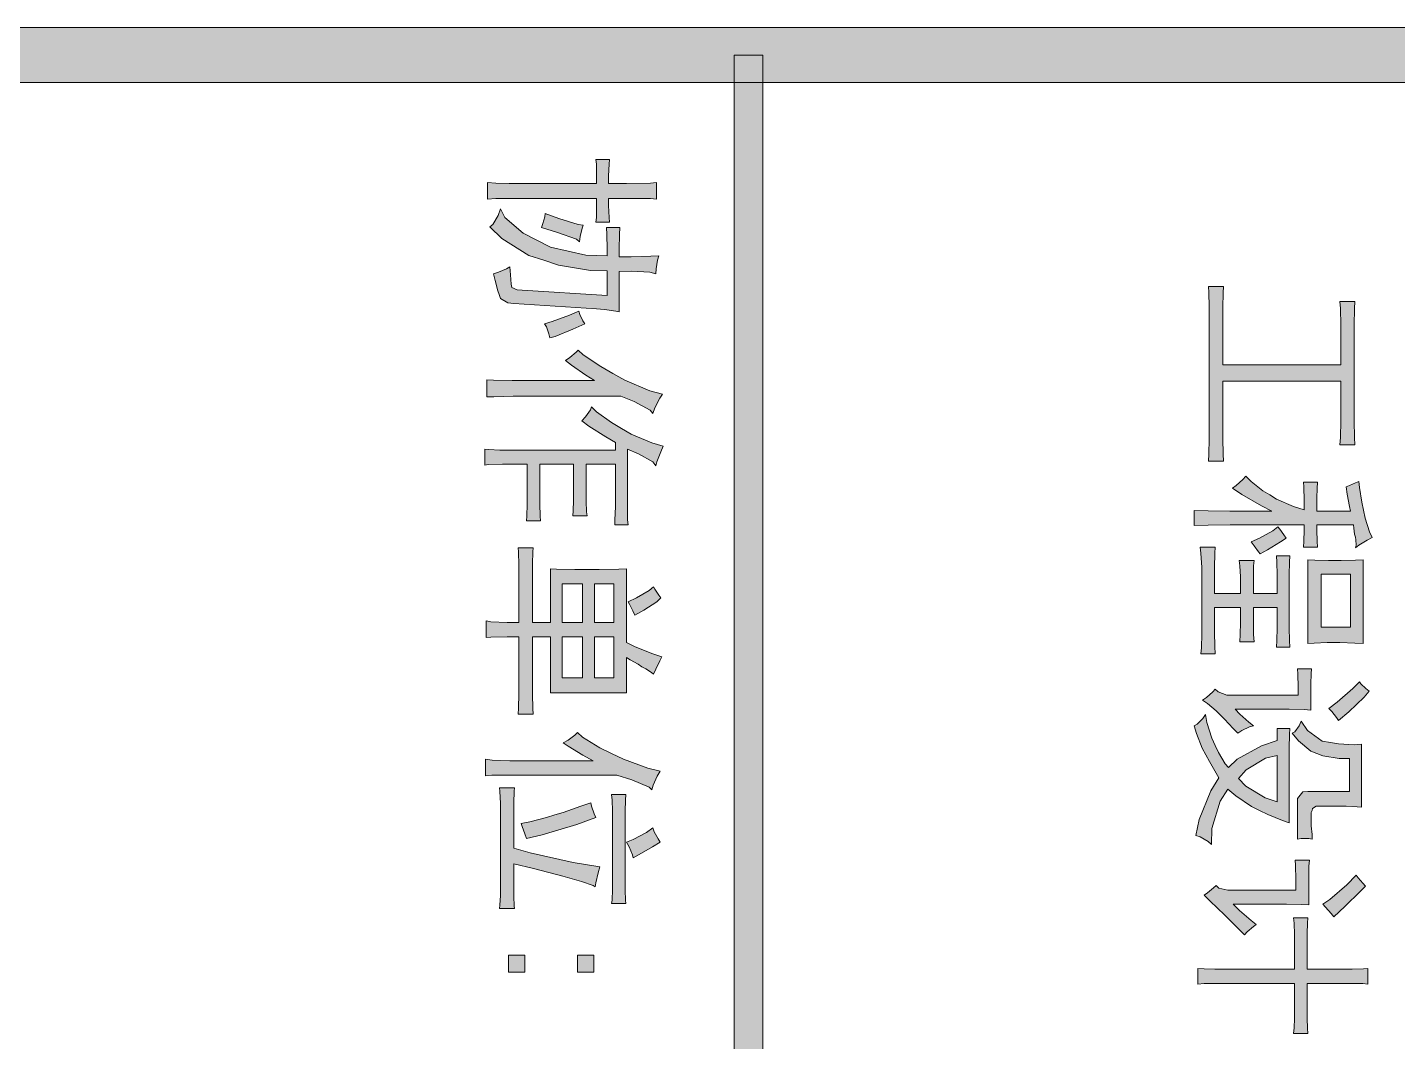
# Model space of a CAD drawing. Header units: millimetres. Extents: x 117 to 78452272, y 10 to 169749766.
# Drawn here: x 78438842 to 78441321, y 169653899 to 169655734 of the extents above; entities that cross this region are included whole.
import ezdxf

# ---------------------------------------------------------------- set-up
doc = ezdxf.new("R2010")
doc.units = ezdxf.units.MM

msp = doc.modelspace()

# ---------------------------------------------------------------- hatches: boundary and pattern name
h = msp.add_hatch(color=0)
h.dxf.hatch_style = 2
h.paths.add_polyline_path([(78382175.603, 169655634.242), (78382175.603, 169655734.215), (78451071.551, 169655734.215), (78451071.551, 169655634.242)])
h = msp.add_hatch(color=0)
h.dxf.hatch_style = 2
h.paths.add_polyline_path([(78440172.786, 169649677.669), (78440121.076, 169649677.669), (78440121.076, 169655684.228), (78440172.786, 169655684.228)])
h = msp.add_hatch(color=0)
h.dxf.hatch_style = 2
h.paths.add_polyline_path([(78439893.552, 169655451.964), (78439926.301, 169655451.964), (78439969.393, 169655452.395), (78439980.166, 169655453.257), (78439980.166, 169655423.523), (78439969.393, 169655424.385), (78439926.301, 169655424.816), (78439893.552, 169655424.816), (78439893.552, 169655411.888), (78439894.414, 169655390.343), (78439895.275, 169655381.724), (78439870.713, 169655381.724), (78439871.575, 169655390.343), (78439872.006, 169655411.888), (78439872.006, 169655424.816), (78439723.339, 169655424.816), (78439713.859, 169655424.816), (78439689.728, 169655424.385), (78439674.646, 169655423.523), (78439674.646, 169655453.257), (78439689.728, 169655452.395), (78439713.859, 169655451.964), (78439723.339, 169655451.964), (78439872.006, 169655451.964), (78439872.006, 169655465.322), (78439871.575, 169655486.868), (78439870.713, 169655495.055), (78439895.275, 169655495.055), (78439894.414, 169655486.868), (78439893.552, 169655465.322)])
h = msp.add_hatch(color=0)
h.dxf.hatch_style = 2
h.paths.add_polyline_path([(78439912.512, 169655319.241), (78439934.489, 169655319.241), (78439970.255, 169655320.103), (78439984.475, 169655320.965), (78439982.321, 169655313.208), (78439979.735, 169655297.264), (78439978.873, 169655288.215), (78439968.101, 169655291.232), (78439934.92, 169655292.955), (78439912.512, 169655292.524), (78439912.512, 169655219.268), (78439906.479, 169655220.561), (78439886.226, 169655223.577), (78439872.006, 169655224.87), (78439722.047, 169655234.35), (78439711.274, 169655235.643), (78439697.915, 169655243.831), (78439695.761, 169655250.725), (78439693.175, 169655257.189), (78439688.435, 169655276.149), (78439685.419, 169655288.215), (78439694.468, 169655291.232), (78439709.119, 169655297.264), (78439715.152, 169655300.712), (78439716.014, 169655286.491), (78439717.307, 169655269.255), (78439718.168, 169655266.238), (78439718.599, 169655263.222), (78439728.079, 169655259.344), (78439737.129, 169655258.482), (78439890.966, 169655249.002), (78439890.966, 169655293.817), (78439860.802, 169655294.248), (78439803.059, 169655303.728), (78439776.342, 169655312.777), (78439749.194, 169655321.396), (78439700.501, 169655351.991), (78439678.955, 169655373.537), (78439684.126, 169655377.415), (78439693.606, 169655393.79), (78439697.915, 169655405.856), (78439705.672, 169655390.343), (78439738.852, 169655361.902), (78439763.846, 169655348.974), (78439788.839, 169655336.478), (78439852.615, 169655322.258), (78439890.966, 169655320.965), (78439890.966, 169655333.461), (78439890.535, 169655359.316), (78439889.673, 169655372.244), (78439914.236, 169655372.244), (78439913.374, 169655359.316), (78439912.512, 169655333.031)])
h = msp.add_hatch(color=0)
h.dxf.hatch_style = 2
h.paths.add_polyline_path([(78439840.98, 169655346.389), (78439835.809, 169655350.698), (78439801.335, 169655363.195), (78439772.033, 169655372.244), (78439774.618, 169655379.139), (78439778.066, 169655391.635), (78439778.928, 169655397.668), (78439803.921, 169655388.188), (78439838.394, 169655377.415), (78439847.875, 169655376.122), (78439845.72, 169655370.951), (78439842.273, 169655355.869)])
h = msp.add_hatch(color=0)
h.dxf.hatch_style = 2
h.paths.add_polyline_path([(78441242.323, 169655038.283), (78441242.323, 169655021.908), (78441243.185, 169654992.175), (78441243.616, 169654978.816), (78441216.468, 169654978.816), (78441217.33, 169654992.175), (78441218.192, 169655021.908), (78441218.192, 169655038.283), (78441218.192, 169655093.871), (78441004.457, 169655093.871), (78441004.457, 169655005.964), (78441004.457, 169654990.451), (78441005.319, 169654962.011), (78441005.75, 169654949.083), (78440978.602, 169654949.083), (78440979.464, 169654962.011), (78440979.895, 169654989.589), (78440979.895, 169655004.671), (78440979.895, 169655214.097), (78440979.895, 169655228.748), (78440979.464, 169655254.604), (78440978.602, 169655265.377), (78441005.75, 169655265.377), (78441005.319, 169655253.742), (78441004.457, 169655227.456), (78441004.457, 169655212.805), (78441004.457, 169655123.605), (78441218.192, 169655123.605), (78441218.192, 169655177.469), (78441218.192, 169655195.137), (78441217.33, 169655225.301), (78441216.468, 169655238.229), (78441243.616, 169655238.229), (78441243.185, 169655225.301), (78441242.323, 169655195.137), (78441242.323, 169655177.469)])
h = msp.add_hatch(color=0)
h.dxf.hatch_style = 2
h.paths.add_polyline_path([(78439850.46, 169655197.722), (78439828.914, 169655187.811), (78439797.026, 169655174.884), (78439787.115, 169655172.298), (78439785.822, 169655179.624), (78439781.082, 169655192.551), (78439777.635, 169655197.722), (78439791.855, 169655202.032), (78439822.881, 169655213.235), (78439839.687, 169655220.561), (78439841.842, 169655214.528), (78439847.013, 169655203.324)])
h = msp.add_hatch(color=0)
h.dxf.hatch_style = 2
h.paths.add_polyline_path([(78439973.702, 169655035.697), (78439968.962, 169655041.73), (78439939.66, 169655057.243), (78439915.529, 169655066.724), (78439742.3, 169655066.724), (78439720.754, 169655066.724), (78439686.28, 169655065.862), (78439673.353, 169655065.431), (78439673.353, 169655096.457), (78439685.419, 169655095.595), (78439719.461, 169655095.164), (78439741.007, 169655095.164), (78439868.128, 169655095.164), (78439852.615, 169655104.644), (78439826.329, 169655122.743), (78439815.556, 169655131.361), (78439823.312, 169655136.963), (78439834.947, 169655146.443), (78439838.394, 169655150.322), (78439847.875, 169655141.703), (78439879.331, 169655120.588), (78439901.308, 169655108.092), (78439923.285, 169655095.595), (78439968.101, 169655076.635), (78439990.939, 169655070.602), (78439986.199, 169655063.276), (78439977.581, 169655045.609)])
h = msp.add_hatch(color=0)
h.dxf.hatch_style = 2
h.paths.add_polyline_path([(78439978.873, 169654940.896), (78439973.702, 169654947.79), (78439947.847, 169654962.442), (78439927.594, 169654970.629), (78439927.594, 169654881.429), (78439927.594, 169654866.778), (78439928.025, 169654843.077), (78439928.887, 169654834.028), (78439904.756, 169654834.028), (78439905.187, 169654843.077), (78439906.048, 169654866.778), (78439906.048, 169654881.429), (78439906.048, 169654943.481), (78439853.046, 169654943.481), (78439853.046, 169654888.324), (78439853.046, 169654876.689), (78439853.907, 169654857.729), (78439854.769, 169654850.403), (78439828.914, 169654850.403), (78439829.345, 169654859.021), (78439830.207, 169654877.982), (78439830.207, 169654888.324), (78439830.207, 169654943.481), (78439769.448, 169654943.481), (78439769.448, 169654885.738), (78439769.448, 169654871.949), (78439769.878, 169654849.541), (78439770.74, 169654840.923), (78439744.885, 169654840.923), (78439745.747, 169654849.541), (78439746.609, 169654871.518), (78439746.609, 169654884.014), (78439746.609, 169654943.481), (78439720.754, 169654943.481), (78439701.793, 169654943.481), (78439675.938, 169654943.05), (78439669.475, 169654942.188), (78439669.475, 169654970.629), (78439676.8, 169654970.198), (78439697.053, 169654969.336), (78439709.981, 169654969.336), (78439906.048, 169654969.336), (78439906.048, 169654982.695), (78439888.381, 169654993.037), (78439857.786, 169655012.428), (78439845.289, 169655021.908), (78439851.753, 169655029.665), (78439860.802, 169655042.161), (78439862.526, 169655047.763), (78439872.006, 169655038.283), (78439899.154, 169655018.892), (78439916.821, 169655008.55), (78439934.489, 169654998.208), (78439971.979, 169654982.264), (78439992.232, 169654976.231), (78439987.923, 169654965.889), (78439981.028, 169654948.221)])
h = msp.add_hatch(color=0)
h.dxf.hatch_style = 2
h.paths.add_polyline_path([(78441250.511, 169654912.455), (78441251.804, 169654901.251), (78441256.113, 169654874.965), (78441259.129, 169654860.314), (78441262.146, 169654846.094), (78441269.902, 169654821.101), (78441274.642, 169654811.189), (78441266.024, 169654806.449), (78441250.942, 169654796.969), (78441244.909, 169654792.229), (78441245.771, 169654796.969), (78441245.34, 169654806.88), (78441244.478, 169654811.62), (78441243.185, 169654816.791), (78441241.462, 169654827.995), (78441241.031, 169654834.028), (78441174.669, 169654834.028), (78441174.669, 169654824.548), (78441175.531, 169654804.295), (78441175.962, 169654793.522), (78441150.538, 169654793.522), (78441150.969, 169654804.295), (78441151.831, 169654824.548), (78441151.831, 169654834.028), (78441032.898, 169654834.028), (78441017.815, 169654834.028), (78440978.171, 169654833.597), (78440953.178, 169654832.735), (78440953.178, 169654859.883), (78440978.171, 169654859.021), (78441017.384, 169654858.59), (78441031.605, 169654858.59), (78441093.657, 169654858.59), (78441074.697, 169654868.071), (78441038.93, 169654888.755), (78441022.125, 169654900.389), (78441028.588, 169654905.129), (78441041.085, 169654915.902), (78441046.256, 169654921.935), (78441055.736, 169654912.455), (78441077.282, 169654895.649), (78441089.779, 169654888.324), (78441101.844, 169654880.567), (78441132.87, 169654867.209), (78441151.831, 169654861.176), (78441151.831, 169654877.982), (78441150.969, 169654902.975), (78441150.538, 169654911.162), (78441175.962, 169654911.162), (78441175.531, 169654899.528), (78441174.669, 169654882.722), (78441174.669, 169654877.551), (78441174.669, 169654858.59), (78441235.429, 169654858.59), (78441233.705, 169654867.209), (78441229.396, 169654889.616), (78441227.672, 169654902.975), (78441233.705, 169654905.129), (78441244.909, 169654909.87)])
h = msp.add_hatch(color=0)
h.dxf.hatch_style = 2
h.paths.add_polyline_path([(78441119.512, 169654809.897), (78441109.17, 169654803.002), (78441085.469, 169654788.782), (78441072.111, 169654781.456), (78441069.526, 169654785.334), (78441061.338, 169654796.107), (78441055.736, 169654803.002), (78441070.818, 169654809.897), (78441094.95, 169654823.255), (78441104.43, 169654830.15), (78441107.877, 169654825.841), (78441115.203, 169654815.93)])
h = msp.add_hatch(color=0)
h.paths.add_polyline_path([(78439926.301, 169654529.8), (78439788.408, 169654529.8), (78439788.408, 169654631.497), (78439756.089, 169654631.497), (78439756.089, 169654542.297), (78439756.089, 169654527.215), (78439756.52, 169654501.791), (78439757.382, 169654491.018), (78439730.234, 169654491.018), (78439730.665, 169654502.222), (78439731.527, 169654528.077), (78439731.527, 169654542.297), (78439731.527, 169654631.497), (78439710.412, 169654631.497), (78439680.679, 169654630.635), (78439672.06, 169654630.204), (78439672.06, 169654659.937), (78439680.679, 169654658.645), (78439710.412, 169654656.921), (78439731.527, 169654656.921), (78439731.527, 169654744.828), (78439731.527, 169654761.203), (78439730.665, 169654784.903), (78439730.234, 169654792.229), (78439757.382, 169654792.229), (78439756.52, 169654785.334), (78439756.089, 169654763.358), (78439756.089, 169654747.845), (78439756.089, 169654656.921), (78439788.408, 169654656.921), (78439788.408, 169654754.308), (78439799.612, 169654753.877), (78439832.792, 169654753.016), (78439854.769, 169654753.016), (78439876.315, 169654753.016), (78439912.081, 169654753.877), (78439926.301, 169654754.308), (78439926.301, 169654620.724), (78439941.814, 169654612.967), (78439973.702, 169654600.471), (78439989.646, 169654594.869), (78439986.199, 169654587.974), (78439978.873, 169654572.461), (78439974.995, 169654563.843), (78439971.548, 169654566.428), (78439961.206, 169654573.323), (78439953.88, 169654577.201), (78439946.985, 169654581.51), (78439932.765, 169654589.698), (78439926.301, 169654593.576)])
h.paths.add_polyline_path([(78439809.954, 169654556.948), (78439846.582, 169654556.948), (78439846.582, 169654631.497), (78439809.954, 169654631.497)])
h.paths.add_polyline_path([(78439868.128, 169654556.948), (78439903.032, 169654556.948), (78439903.032, 169654631.497), (78439868.128, 169654631.497)])
h.paths.add_polyline_path([(78439809.954, 169654656.921), (78439846.582, 169654656.921), (78439846.582, 169654727.161), (78439809.954, 169654727.161)])
h.paths.add_polyline_path([(78439868.128, 169654656.921), (78439903.032, 169654656.921), (78439903.032, 169654727.161), (78439868.128, 169654727.161)])
h = msp.add_hatch(color=0)
h.dxf.hatch_style = 2
h.paths.add_polyline_path([(78441124.683, 169654658.214), (78441124.683, 169654647.441), (78441125.545, 169654624.602), (78441125.976, 169654612.536), (78441101.844, 169654612.536), (78441102.275, 169654624.602), (78441103.137, 169654647.441), (78441103.137, 169654658.214), (78441103.137, 169654684.069), (78441060.045, 169654684.069), (78441060.045, 169654669.418), (78441060.045, 169654659.076), (78441060.476, 169654635.375), (78441061.338, 169654622.017), (78441035.483, 169654622.017), (78441036.345, 169654635.375), (78441036.776, 169654656.921), (78441036.776, 169654665.108), (78441036.776, 169654684.069), (78440989.375, 169654684.069), (78440989.375, 169654651.75), (78440989.375, 169654639.684), (78440990.237, 169654613.829), (78440991.099, 169654600.471), (78440965.243, 169654600.471), (78440966.105, 169654611.244), (78440966.536, 169654636.668), (78440966.536, 169654651.75), (78440966.536, 169654742.243), (78440966.536, 169654756.894), (78440965.243, 169654782.749), (78440963.951, 169654793.522), (78440991.099, 169654793.522), (78440990.237, 169654782.749), (78440989.375, 169654756.894), (78440989.375, 169654742.243), (78440989.375, 169654709.924), (78441036.776, 169654709.924), (78441036.776, 169654728.884), (78441036.776, 169654739.657), (78441035.483, 169654759.91), (78441034.19, 169654769.39), (78441061.338, 169654769.39), (78441060.476, 169654759.91), (78441060.045, 169654739.657), (78441060.045, 169654728.884), (78441060.045, 169654709.924), (78441103.137, 169654709.924), (78441103.137, 169654731.47), (78441103.137, 169654743.535), (78441102.275, 169654766.374), (78441101.844, 169654777.578), (78441125.976, 169654777.578), (78441125.545, 169654766.374), (78441124.683, 169654743.535), (78441124.683, 169654731.47)])
h = msp.add_hatch(color=0)
h.paths.add_polyline_path([(78441258.698, 169654619), (78441243.616, 169654619.862), (78441216.468, 169654620.724), (78441204.403, 169654620.724), (78441193.199, 169654620.724), (78441169.929, 169654619.862), (78441158.726, 169654619), (78441158.726, 169654770.683), (78441171.222, 169654769.821), (78441195.784, 169654769.39), (78441206.988, 169654769.39), (78441218.623, 169654769.39), (78441244.478, 169654769.821), (78441258.698, 169654770.683)])
h.paths.add_polyline_path([(78441182.857, 169654648.734), (78441235.429, 169654648.734), (78441235.429, 169654744.828), (78441182.857, 169654744.828)])
h = msp.add_hatch(color=0)
h.dxf.hatch_style = 2
h.paths.add_polyline_path([(78439988.354, 169654701.736), (78439981.028, 169654694.842), (78439957.328, 169654679.329), (78439940.953, 169654670.71), (78439937.505, 169654678.036), (78439931.472, 169654690.102), (78439928.887, 169654694.842), (78439943.969, 169654701.736), (78439966.808, 169654715.095), (78439974.995, 169654721.99), (78439977.581, 169654717.249), (78439984.475, 169654706.907)])
h = msp.add_hatch(color=0)
h.dxf.hatch_style = 2
h.paths.add_polyline_path([(78441163.896, 169654498.774), (78441151.831, 169654499.636), (78441124.683, 169654500.067), (78441110.032, 169654500.067), (78441027.296, 169654500.067), (78441035.483, 169654491.449), (78441051.858, 169654476.797), (78441060.045, 169654470.334), (78441053.151, 169654468.61), (78441038.93, 169654461.715), (78441031.605, 169654456.975), (78441023.417, 169654465.594), (78441007.904, 169654481.969), (78441000.579, 169654489.294), (78440992.822, 169654497.051), (78440976.878, 169654510.409), (78440967.829, 169654516.442), (78440975.155, 169654521.182), (78440986.789, 169654531.524), (78440991.099, 169654536.695), (78440996.27, 169654531.524), (78441011.783, 169654525.922), (78441022.125, 169654525.922), (78441141.058, 169654525.922), (78441141.058, 169654540.142), (78441140.196, 169654563.843), (78441139.765, 169654573.323), (78441165.189, 169654573.323), (78441164.758, 169654564.274), (78441163.896, 169654546.175), (78441163.896, 169654536.695)])
h = msp.add_hatch(color=0)
h.dxf.hatch_style = 2
h.paths.add_polyline_path([(78441269.471, 169654532.817), (78441260.422, 169654522.044), (78441232.843, 169654495.327), (78441213.883, 169654479.814), (78441210.436, 169654485.416), (78441201.817, 169654496.189), (78441196.215, 169654501.791), (78441211.728, 169654512.995), (78441239.738, 169654537.557), (78441251.804, 169654550.053), (78441254.389, 169654546.175), (78441263.438, 169654537.557)])
h = msp.add_hatch(color=0)
h.paths.add_polyline_path([(78441125.976, 169654465.163), (78441125.545, 169654454.39), (78441124.683, 169654429.827), (78441124.683, 169654416.469), (78441124.683, 169654294.95), (78441112.617, 169654298.829), (78441085.9, 169654310.032), (78441071.249, 169654316.927), (78441056.598, 169654324.253), (78441028.157, 169654343.644), (78441013.937, 169654355.71), (78440999.717, 169654334.164), (78440984.635, 169654284.177), (78440984.204, 169654255.737), (78440978.171, 169654260.908), (78440963.951, 169654269.095), (78440955.763, 169654271.681), (78440961.796, 169654300.983), (78440982.911, 169654352.693), (78440997.562, 169654375.963), (78440992.391, 169654384.581), (78440980.326, 169654405.696), (78440973.862, 169654417.762), (78440967.398, 169654429.827), (78440957.056, 169654456.113), (78440953.178, 169654470.334), (78440958.349, 169654473.35), (78440968.691, 169654483.261), (78440973.431, 169654490.587), (78440976.016, 169654475.936), (78440984.635, 169654447.926), (78440991.099, 169654434.568), (78440997.131, 169654421.64), (78441009.197, 169654401.387), (78441015.23, 169654394.923), (78441030.743, 169654409.574), (78441074.697, 169654434.137), (78441103.137, 169654443.617), (78441103.137, 169654465.163)])
h.paths.add_polyline_path([(78441032.898, 169654374.67), (78441046.256, 169654360.881), (78441081.591, 169654340.197), (78441103.137, 169654332.44), (78441103.137, 169654416.469), (78441082.022, 169654411.729), (78441047.118, 169654390.614)])
h = msp.add_hatch(color=0)
h.dxf.hatch_style = 2
h.paths.add_polyline_path([(78441139.765, 169654327.269), (78441139.765, 169654338.904), (78441149.245, 169654350.97), (78441158.726, 169654351.401), (78441234.136, 169654351.401), (78441234.136, 169654410.867), (78441215.176, 169654410.867), (78441185.442, 169654415.607), (78441174.669, 169654419.916), (78441163.896, 169654424.226), (78441141.489, 169654442.755), (78441130.285, 169654456.975), (78441135.025, 169654459.561), (78441142.782, 169654470.334), (78441146.229, 169654478.521), (78441157.864, 169654461.715), (78441184.15, 169654442.324), (78441199.232, 169654440.169), (78441213.883, 169654437.584), (78441242.323, 169654435.86), (78441255.682, 169654436.722), (78441255.682, 169654322.96), (78441247.925, 169654323.822), (78441227.672, 169654324.684), (78441215.176, 169654324.684), (78441178.979, 169654324.684), (78441173.377, 169654324.684), (78441166.913, 169654320.805), (78441166.051, 169654316.927), (78441164.758, 169654313.48), (78441164.327, 169654302.707), (78441164.758, 169654296.243), (78441164.758, 169654289.348), (78441166.051, 169654273.835), (78441166.482, 169654265.217), (78441160.018, 169654266.51), (78441146.229, 169654266.51), (78441139.765, 169654265.217)])
h = msp.add_hatch(color=0)
h.dxf.hatch_style = 2
h.paths.add_polyline_path([(78439971.979, 169654354.417), (78439967.239, 169654359.157), (78439935.782, 169654372.515), (78439908.634, 169654381.134), (78439737.129, 169654381.134), (78439715.152, 169654381.134), (78439682.402, 169654380.703), (78439670.767, 169654379.841), (78439670.767, 169654409.574), (78439682.833, 169654408.282), (78439715.152, 169654406.989), (78439735.405, 169654406.989), (78439865.542, 169654406.989), (78439847.013, 169654417.331), (78439820.296, 169654433.275), (78439811.246, 169654439.308), (78439820.296, 169654444.048), (78439832.792, 169654453.528), (78439837.102, 169654458.268), (78439846.582, 169654449.65), (78439877.608, 169654430.258), (78439899.154, 169654419.916), (78439920.7, 169654409.574), (78439964.653, 169654393.63), (78439987.061, 169654388.028), (78439981.459, 169654379.41), (78439974.133, 169654362.604)])
h = msp.add_hatch(color=0)
h.dxf.hatch_style = 2
h.paths.add_polyline_path([(78439869.42, 169654178.603), (78439865.542, 169654181.188), (78439844.427, 169654188.514), (78439827.621, 169654193.254), (78439810.816, 169654197.994), (78439757.813, 169654211.783), (78439722.047, 169654220.402), (78439722.047, 169654174.293), (78439722.047, 169654161.797), (78439722.908, 169654144.129), (78439723.339, 169654139.389), (78439696.192, 169654139.389), (78439697.053, 169654145.422), (78439697.915, 169654163.09), (78439697.915, 169654174.293), (78439697.915, 169654312.187), (78439697.915, 169654329.424), (78439697.053, 169654352.262), (78439696.192, 169654358.295), (78439723.339, 169654358.295), (78439722.908, 169654352.262), (78439722.047, 169654330.717), (78439722.047, 169654315.203), (78439722.047, 169654248.842), (78439751.78, 169654240.224), (78439829.345, 169654222.987), (78439877.608, 169654215.231), (78439875.022, 169654204.027), (78439870.713, 169654185.928)])
h = msp.add_hatch(color=0)
h.dxf.hatch_style = 2
h.paths.add_polyline_path([(78439923.716, 169654185.497), (78439923.716, 169654173.001), (78439924.147, 169654154.902), (78439925.009, 169654148.869), (78439899.154, 169654148.869), (78439900.016, 169654154.902), (78439900.446, 169654173.862), (78439900.446, 169654186.79), (78439900.446, 169654307.016), (78439900.446, 169654316.496), (78439900.016, 169654335.887), (78439899.154, 169654346.23), (78439925.009, 169654346.23), (78439924.147, 169654335.457), (78439923.716, 169654315.634), (78439923.716, 169654307.016)])
h = msp.add_hatch(color=0)
h.dxf.hatch_style = 2
h.paths.add_polyline_path([(78439870.713, 169654304.43), (78439836.24, 169654291.934), (78439773.326, 169654272.973), (78439744.885, 169654266.51), (78439742.3, 169654274.697), (78439737.56, 169654288.056), (78439735.405, 169654293.658), (78439751.349, 169654296.674), (78439781.513, 169654304.43), (78439796.595, 169654309.171), (78439811.246, 169654313.48), (78439843.565, 169654324.684), (78439861.233, 169654331.147), (78439862.526, 169654324.684), (78439867.266, 169654310.894)])
h = msp.add_hatch(color=0)
h.dxf.hatch_style = 2
h.paths.add_polyline_path([(78439987.061, 169654259.615), (78439972.841, 169654251.428), (78439948.709, 169654237.207), (78439938.367, 169654231.175), (78439937.074, 169654236.776), (78439931.042, 169654250.997), (78439926.301, 169654259.615), (78439938.367, 169654264.355), (78439962.068, 169654277.283), (78439973.702, 169654285.47), (78439976.288, 169654278.575), (78439983.183, 169654265.648)])
h = msp.add_hatch(color=0)
h.dxf.hatch_style = 2
h.paths.add_polyline_path([(78441160.018, 169654146.284), (78441147.091, 169654146.715), (78441119.943, 169654147.577), (78441105.723, 169654147.577), (78441023.417, 169654147.577), (78441035.052, 169654135.942), (78441055.736, 169654117.843), (78441065.216, 169654110.949), (78441060.045, 169654107.07), (78441048.841, 169654097.59), (78441043.671, 169654091.988), (78441005.75, 169654129.909), (78440997.131, 169654138.527), (78440979.464, 169654155.333), (78440970.845, 169654163.521), (78440976.878, 169654168.261), (78440987.651, 169654177.31), (78440992.391, 169654181.188), (78440997.562, 169654176.448), (78441013.937, 169654172.57), (78441024.71, 169654173.001), (78441136.749, 169654173.001), (78441136.749, 169654191.53), (78441136.318, 169654218.247), (78441135.456, 169654227.296), (78441161.311, 169654227.296), (78441160.449, 169654216.523), (78441160.018, 169654201.441), (78441160.018, 169654197.563)])
h = msp.add_hatch(color=0)
h.dxf.hatch_style = 2
h.paths.add_polyline_path([(78441262.577, 169654179.895), (78441253.958, 169654171.277), (78441225.518, 169654143.267), (78441205.695, 169654124.307), (78441200.524, 169654130.34), (78441190.182, 169654141.975), (78441185.442, 169654147.577), (78441198.37, 169654156.195), (78441228.965, 169654182.481), (78441246.202, 169654200.148), (78441249.649, 169654195.408), (78441257.836, 169654185.497)])
h = msp.add_hatch(color=0)
h.dxf.hatch_style = 2
h.paths.add_polyline_path([(78441157.002, 169654029.936), (78441224.656, 169654029.936), (78441238.445, 169654029.936), (78441259.129, 169654030.367), (78441266.886, 169654031.229), (78441266.886, 169654002.788), (78441257.836, 169654003.65), (78441242.323, 169654004.081), (78441235.429, 169654004.081), (78441157.002, 169654004.081), (78441157.002, 169653948.924), (78441157.002, 169653940.736), (78441157.864, 169653923.069), (78441158.726, 169653913.588), (78441132.87, 169653913.588), (78441133.732, 169653923.93), (78441134.163, 169653940.736), (78441134.163, 169653947.2), (78441134.163, 169654004.081), (78440998.855, 169654004.081), (78440991.099, 169654004.081), (78440971.276, 169654003.65), (78440959.642, 169654002.788), (78440959.642, 169654031.229), (78440971.276, 169654030.367), (78440990.237, 169654029.936), (78440997.562, 169654029.936), (78441134.163, 169654029.936), (78441134.163, 169654082.508), (78441134.163, 169654092.85), (78441133.732, 169654113.103), (78441132.87, 169654123.014), (78441158.726, 169654123.014), (78441157.864, 169654113.103), (78441157.002, 169654094.143), (78441157.002, 169654085.093)])
h = msp.add_hatch(color=0)
h.dxf.hatch_style = 2
h.paths.add_polyline_path([(78439712.566, 169654024.334), (78439712.566, 169654055.36), (78439742.3, 169654055.36), (78439742.3, 169654024.334)])
h = msp.add_hatch(color=0)
h.dxf.hatch_style = 2
h.paths.add_polyline_path([(78439837.102, 169654024.334), (78439837.102, 169654055.36), (78439866.835, 169654055.36), (78439866.835, 169654024.334)])

# ---------------------------------------------------------------- linework, layer by layer
at = {"color": 0, "lineweight": 0}
for points in [[(78382175.603, 169655634.242), (78382175.603, 169655734.215), (78451071.551, 169655734.215), (78451071.551, 169655634.242)], [(78440172.786, 169649677.669), (78440121.076, 169649677.669), (78440121.076, 169655684.228), (78440172.786, 169655684.228)], [(78439893.552, 169655451.964), (78439926.301, 169655451.964), (78439969.393, 169655452.395), (78439980.166, 169655453.257), (78439980.166, 169655423.523), (78439969.393, 169655424.385), (78439926.301, 169655424.816), (78439893.552, 169655424.816), (78439893.552, 169655411.888), (78439894.414, 169655390.343), (78439895.275, 169655381.724), (78439870.713, 169655381.724), (78439871.575, 169655390.343), (78439872.006, 169655411.888), (78439872.006, 169655424.816), (78439723.339, 169655424.816), (78439713.859, 169655424.816), (78439689.728, 169655424.385), (78439674.646, 169655423.523), (78439674.646, 169655453.257), (78439689.728, 169655452.395), (78439713.859, 169655451.964), (78439723.339, 169655451.964), (78439872.006, 169655451.964), (78439872.006, 169655465.322), (78439871.575, 169655486.868), (78439870.713, 169655495.055), (78439895.275, 169655495.055), (78439894.414, 169655486.868), (78439893.552, 169655465.322)], [(78439912.512, 169655319.241), (78439934.489, 169655319.241), (78439970.255, 169655320.103), (78439984.475, 169655320.965), (78439982.321, 169655313.208), (78439979.735, 169655297.264), (78439978.873, 169655288.215), (78439968.101, 169655291.232), (78439934.92, 169655292.955), (78439912.512, 169655292.524), (78439912.512, 169655219.268), (78439906.479, 169655220.561), (78439886.226, 169655223.577), (78439872.006, 169655224.87), (78439722.047, 169655234.35), (78439711.274, 169655235.643), (78439697.915, 169655243.831), (78439695.761, 169655250.725), (78439693.175, 169655257.189), (78439688.435, 169655276.149), (78439685.419, 169655288.215), (78439694.468, 169655291.232), (78439709.119, 169655297.264), (78439715.152, 169655300.712), (78439716.014, 169655286.491), (78439717.307, 169655269.255), (78439718.168, 169655266.238), (78439718.599, 169655263.222), (78439728.079, 169655259.344), (78439737.129, 169655258.482), (78439890.966, 169655249.002), (78439890.966, 169655293.817), (78439860.802, 169655294.248), (78439803.059, 169655303.728), (78439776.342, 169655312.777), (78439749.194, 169655321.396), (78439700.501, 169655351.991), (78439678.955, 169655373.537), (78439684.126, 169655377.415), (78439693.606, 169655393.79), (78439697.915, 169655405.856), (78439705.672, 169655390.343), (78439738.852, 169655361.902), (78439763.846, 169655348.974), (78439788.839, 169655336.478), (78439852.615, 169655322.258), (78439890.966, 169655320.965), (78439890.966, 169655333.461), (78439890.535, 169655359.316), (78439889.673, 169655372.244), (78439914.236, 169655372.244), (78439913.374, 169655359.316), (78439912.512, 169655333.031)], [(78439840.98, 169655346.389), (78439835.809, 169655350.698), (78439801.335, 169655363.195), (78439772.033, 169655372.244), (78439774.618, 169655379.139), (78439778.066, 169655391.635), (78439778.928, 169655397.668), (78439803.921, 169655388.188), (78439838.394, 169655377.415), (78439847.875, 169655376.122), (78439845.72, 169655370.951), (78439842.273, 169655355.869)], [(78441242.323, 169655038.283), (78441242.323, 169655021.908), (78441243.185, 169654992.175), (78441243.616, 169654978.816), (78441216.468, 169654978.816), (78441217.33, 169654992.175), (78441218.192, 169655021.908), (78441218.192, 169655038.283), (78441218.192, 169655093.871), (78441004.457, 169655093.871), (78441004.457, 169655005.964), (78441004.457, 169654990.451), (78441005.319, 169654962.011), (78441005.75, 169654949.083), (78440978.602, 169654949.083), (78440979.464, 169654962.011), (78440979.895, 169654989.589), (78440979.895, 169655004.671), (78440979.895, 169655214.097), (78440979.895, 169655228.748), (78440979.464, 169655254.604), (78440978.602, 169655265.377), (78441005.75, 169655265.377), (78441005.319, 169655253.742), (78441004.457, 169655227.456), (78441004.457, 169655212.805), (78441004.457, 169655123.605), (78441218.192, 169655123.605), (78441218.192, 169655177.469), (78441218.192, 169655195.137), (78441217.33, 169655225.301), (78441216.468, 169655238.229), (78441243.616, 169655238.229), (78441243.185, 169655225.301), (78441242.323, 169655195.137), (78441242.323, 169655177.469)], [(78439850.46, 169655197.722), (78439828.914, 169655187.811), (78439797.026, 169655174.884), (78439787.115, 169655172.298), (78439785.822, 169655179.624), (78439781.082, 169655192.551), (78439777.635, 169655197.722), (78439791.855, 169655202.032), (78439822.881, 169655213.235), (78439839.687, 169655220.561), (78439841.842, 169655214.528), (78439847.013, 169655203.324)], [(78439973.702, 169655035.697), (78439968.962, 169655041.73), (78439939.66, 169655057.243), (78439915.529, 169655066.724), (78439742.3, 169655066.724), (78439720.754, 169655066.724), (78439686.28, 169655065.862), (78439673.353, 169655065.431), (78439673.353, 169655096.457), (78439685.419, 169655095.595), (78439719.461, 169655095.164), (78439741.007, 169655095.164), (78439868.128, 169655095.164), (78439852.615, 169655104.644), (78439826.329, 169655122.743), (78439815.556, 169655131.361), (78439823.312, 169655136.963), (78439834.947, 169655146.443), (78439838.394, 169655150.322), (78439847.875, 169655141.703), (78439879.331, 169655120.588), (78439901.308, 169655108.092), (78439923.285, 169655095.595), (78439968.101, 169655076.635), (78439990.939, 169655070.602), (78439986.199, 169655063.276), (78439977.581, 169655045.609)], [(78439978.873, 169654940.896), (78439973.702, 169654947.79), (78439947.847, 169654962.442), (78439927.594, 169654970.629), (78439927.594, 169654881.429), (78439927.594, 169654866.778), (78439928.025, 169654843.077), (78439928.887, 169654834.028), (78439904.756, 169654834.028), (78439905.187, 169654843.077), (78439906.048, 169654866.778), (78439906.048, 169654881.429), (78439906.048, 169654943.481), (78439853.046, 169654943.481), (78439853.046, 169654888.324), (78439853.046, 169654876.689), (78439853.907, 169654857.729), (78439854.769, 169654850.403), (78439828.914, 169654850.403), (78439829.345, 169654859.021), (78439830.207, 169654877.982), (78439830.207, 169654888.324), (78439830.207, 169654943.481), (78439769.448, 169654943.481), (78439769.448, 169654885.738), (78439769.448, 169654871.949), (78439769.878, 169654849.541), (78439770.74, 169654840.923), (78439744.885, 169654840.923), (78439745.747, 169654849.541), (78439746.609, 169654871.518), (78439746.609, 169654884.014), (78439746.609, 169654943.481), (78439720.754, 169654943.481), (78439701.793, 169654943.481), (78439675.938, 169654943.05), (78439669.475, 169654942.188), (78439669.475, 169654970.629), (78439676.8, 169654970.198), (78439697.053, 169654969.336), (78439709.981, 169654969.336), (78439906.048, 169654969.336), (78439906.048, 169654982.695), (78439888.381, 169654993.037), (78439857.786, 169655012.428), (78439845.289, 169655021.908), (78439851.753, 169655029.665), (78439860.802, 169655042.161), (78439862.526, 169655047.763), (78439872.006, 169655038.283), (78439899.154, 169655018.892), (78439916.821, 169655008.55), (78439934.489, 169654998.208), (78439971.979, 169654982.264), (78439992.232, 169654976.231), (78439987.923, 169654965.889), (78439981.028, 169654948.221)], [(78441250.511, 169654912.455), (78441251.804, 169654901.251), (78441256.113, 169654874.965), (78441259.129, 169654860.314), (78441262.146, 169654846.094), (78441269.902, 169654821.101), (78441274.642, 169654811.189), (78441266.024, 169654806.449), (78441250.942, 169654796.969), (78441244.909, 169654792.229), (78441245.771, 169654796.969), (78441245.34, 169654806.88), (78441244.478, 169654811.62), (78441243.185, 169654816.791), (78441241.462, 169654827.995), (78441241.031, 169654834.028), (78441174.669, 169654834.028), (78441174.669, 169654824.548), (78441175.531, 169654804.295), (78441175.962, 169654793.522), (78441150.538, 169654793.522), (78441150.969, 169654804.295), (78441151.831, 169654824.548), (78441151.831, 169654834.028), (78441032.898, 169654834.028), (78441017.815, 169654834.028), (78440978.171, 169654833.597), (78440953.178, 169654832.735), (78440953.178, 169654859.883), (78440978.171, 169654859.021), (78441017.384, 169654858.59), (78441031.605, 169654858.59), (78441093.657, 169654858.59), (78441074.697, 169654868.071), (78441038.93, 169654888.755), (78441022.125, 169654900.389), (78441028.588, 169654905.129), (78441041.085, 169654915.902), (78441046.256, 169654921.935), (78441055.736, 169654912.455), (78441077.282, 169654895.649), (78441089.779, 169654888.324), (78441101.844, 169654880.567), (78441132.87, 169654867.209), (78441151.831, 169654861.176), (78441151.831, 169654877.982), (78441150.969, 169654902.975), (78441150.538, 169654911.162), (78441175.962, 169654911.162), (78441175.531, 169654899.528), (78441174.669, 169654882.722), (78441174.669, 169654877.551), (78441174.669, 169654858.59), (78441235.429, 169654858.59), (78441233.705, 169654867.209), (78441229.396, 169654889.616), (78441227.672, 169654902.975), (78441233.705, 169654905.129), (78441244.909, 169654909.87)], [(78441119.512, 169654809.897), (78441109.17, 169654803.002), (78441085.469, 169654788.782), (78441072.111, 169654781.456), (78441069.526, 169654785.334), (78441061.338, 169654796.107), (78441055.736, 169654803.002), (78441070.818, 169654809.897), (78441094.95, 169654823.255), (78441104.43, 169654830.15), (78441107.877, 169654825.841), (78441115.203, 169654815.93)], [(78439926.301, 169654529.8), (78439788.408, 169654529.8), (78439788.408, 169654631.497), (78439756.089, 169654631.497), (78439756.089, 169654542.297), (78439756.089, 169654527.215), (78439756.52, 169654501.791), (78439757.382, 169654491.018), (78439730.234, 169654491.018), (78439730.665, 169654502.222), (78439731.527, 169654528.077), (78439731.527, 169654542.297), (78439731.527, 169654631.497), (78439710.412, 169654631.497), (78439680.679, 169654630.635), (78439672.06, 169654630.204), (78439672.06, 169654659.937), (78439680.679, 169654658.645), (78439710.412, 169654656.921), (78439731.527, 169654656.921), (78439731.527, 169654744.828), (78439731.527, 169654761.203), (78439730.665, 169654784.903), (78439730.234, 169654792.229), (78439757.382, 169654792.229), (78439756.52, 169654785.334), (78439756.089, 169654763.358), (78439756.089, 169654747.845), (78439756.089, 169654656.921), (78439788.408, 169654656.921), (78439788.408, 169654754.308), (78439799.612, 169654753.877), (78439832.792, 169654753.016), (78439854.769, 169654753.016), (78439876.315, 169654753.016), (78439912.081, 169654753.877), (78439926.301, 169654754.308), (78439926.301, 169654620.724), (78439941.814, 169654612.967), (78439973.702, 169654600.471), (78439989.646, 169654594.869), (78439986.199, 169654587.974), (78439978.873, 169654572.461), (78439974.995, 169654563.843), (78439971.548, 169654566.428), (78439961.206, 169654573.323), (78439953.88, 169654577.201), (78439946.985, 169654581.51), (78439932.765, 169654589.698), (78439926.301, 169654593.576)], [(78441124.683, 169654658.214), (78441124.683, 169654647.441), (78441125.545, 169654624.602), (78441125.976, 169654612.536), (78441101.844, 169654612.536), (78441102.275, 169654624.602), (78441103.137, 169654647.441), (78441103.137, 169654658.214), (78441103.137, 169654684.069), (78441060.045, 169654684.069), (78441060.045, 169654669.418), (78441060.045, 169654659.076), (78441060.476, 169654635.375), (78441061.338, 169654622.017), (78441035.483, 169654622.017), (78441036.345, 169654635.375), (78441036.776, 169654656.921), (78441036.776, 169654665.108), (78441036.776, 169654684.069), (78440989.375, 169654684.069), (78440989.375, 169654651.75), (78440989.375, 169654639.684), (78440990.237, 169654613.829), (78440991.099, 169654600.471), (78440965.243, 169654600.471), (78440966.105, 169654611.244), (78440966.536, 169654636.668), (78440966.536, 169654651.75), (78440966.536, 169654742.243), (78440966.536, 169654756.894), (78440965.243, 169654782.749), (78440963.951, 169654793.522), (78440991.099, 169654793.522), (78440990.237, 169654782.749), (78440989.375, 169654756.894), (78440989.375, 169654742.243), (78440989.375, 169654709.924), (78441036.776, 169654709.924), (78441036.776, 169654728.884), (78441036.776, 169654739.657), (78441035.483, 169654759.91), (78441034.19, 169654769.39), (78441061.338, 169654769.39), (78441060.476, 169654759.91), (78441060.045, 169654739.657), (78441060.045, 169654728.884), (78441060.045, 169654709.924), (78441103.137, 169654709.924), (78441103.137, 169654731.47), (78441103.137, 169654743.535), (78441102.275, 169654766.374), (78441101.844, 169654777.578), (78441125.976, 169654777.578), (78441125.545, 169654766.374), (78441124.683, 169654743.535), (78441124.683, 169654731.47)], [(78441258.698, 169654619), (78441243.616, 169654619.862), (78441216.468, 169654620.724), (78441204.403, 169654620.724), (78441193.199, 169654620.724), (78441169.929, 169654619.862), (78441158.726, 169654619), (78441158.726, 169654770.683), (78441171.222, 169654769.821), (78441195.784, 169654769.39), (78441206.988, 169654769.39), (78441218.623, 169654769.39), (78441244.478, 169654769.821), (78441258.698, 169654770.683)], [(78441182.857, 169654648.734), (78441235.429, 169654648.734), (78441235.429, 169654744.828), (78441182.857, 169654744.828)], [(78439809.954, 169654656.921), (78439846.582, 169654656.921), (78439846.582, 169654727.161), (78439809.954, 169654727.161)], [(78439868.128, 169654656.921), (78439903.032, 169654656.921), (78439903.032, 169654727.161), (78439868.128, 169654727.161)], [(78439988.354, 169654701.736), (78439981.028, 169654694.842), (78439957.328, 169654679.329), (78439940.953, 169654670.71), (78439937.505, 169654678.036), (78439931.472, 169654690.102), (78439928.887, 169654694.842), (78439943.969, 169654701.736), (78439966.808, 169654715.095), (78439974.995, 169654721.99), (78439977.581, 169654717.249), (78439984.475, 169654706.907)], [(78439809.954, 169654556.948), (78439846.582, 169654556.948), (78439846.582, 169654631.497), (78439809.954, 169654631.497)], [(78439868.128, 169654556.948), (78439903.032, 169654556.948), (78439903.032, 169654631.497), (78439868.128, 169654631.497)], [(78441163.896, 169654498.774), (78441151.831, 169654499.636), (78441124.683, 169654500.067), (78441110.032, 169654500.067), (78441027.296, 169654500.067), (78441035.483, 169654491.449), (78441051.858, 169654476.797), (78441060.045, 169654470.334), (78441053.151, 169654468.61), (78441038.93, 169654461.715), (78441031.605, 169654456.975), (78441023.417, 169654465.594), (78441007.904, 169654481.969), (78441000.579, 169654489.294), (78440992.822, 169654497.051), (78440976.878, 169654510.409), (78440967.829, 169654516.442), (78440975.155, 169654521.182), (78440986.789, 169654531.524), (78440991.099, 169654536.695), (78440996.27, 169654531.524), (78441011.783, 169654525.922), (78441022.125, 169654525.922), (78441141.058, 169654525.922), (78441141.058, 169654540.142), (78441140.196, 169654563.843), (78441139.765, 169654573.323), (78441165.189, 169654573.323), (78441164.758, 169654564.274), (78441163.896, 169654546.175), (78441163.896, 169654536.695)], [(78441269.471, 169654532.817), (78441260.422, 169654522.044), (78441232.843, 169654495.327), (78441213.883, 169654479.814), (78441210.436, 169654485.416), (78441201.817, 169654496.189), (78441196.215, 169654501.791), (78441211.728, 169654512.995), (78441239.738, 169654537.557), (78441251.804, 169654550.053), (78441254.389, 169654546.175), (78441263.438, 169654537.557)], [(78441125.976, 169654465.163), (78441125.545, 169654454.39), (78441124.683, 169654429.827), (78441124.683, 169654416.469), (78441124.683, 169654294.95), (78441112.617, 169654298.829), (78441085.9, 169654310.032), (78441071.249, 169654316.927), (78441056.598, 169654324.253), (78441028.157, 169654343.644), (78441013.937, 169654355.71), (78440999.717, 169654334.164), (78440984.635, 169654284.177), (78440984.204, 169654255.737), (78440978.171, 169654260.908), (78440963.951, 169654269.095), (78440955.763, 169654271.681), (78440961.796, 169654300.983), (78440982.911, 169654352.693), (78440997.562, 169654375.963), (78440992.391, 169654384.581), (78440980.326, 169654405.696), (78440973.862, 169654417.762), (78440967.398, 169654429.827), (78440957.056, 169654456.113), (78440953.178, 169654470.334), (78440958.349, 169654473.35), (78440968.691, 169654483.261), (78440973.431, 169654490.587), (78440976.016, 169654475.936), (78440984.635, 169654447.926), (78440991.099, 169654434.568), (78440997.131, 169654421.64), (78441009.197, 169654401.387), (78441015.23, 169654394.923), (78441030.743, 169654409.574), (78441074.697, 169654434.137), (78441103.137, 169654443.617), (78441103.137, 169654465.163)], [(78441139.765, 169654327.269), (78441139.765, 169654338.904), (78441149.245, 169654350.97), (78441158.726, 169654351.401), (78441234.136, 169654351.401), (78441234.136, 169654410.867), (78441215.176, 169654410.867), (78441185.442, 169654415.607), (78441174.669, 169654419.916), (78441163.896, 169654424.226), (78441141.489, 169654442.755), (78441130.285, 169654456.975), (78441135.025, 169654459.561), (78441142.782, 169654470.334), (78441146.229, 169654478.521), (78441157.864, 169654461.715), (78441184.15, 169654442.324), (78441199.232, 169654440.169), (78441213.883, 169654437.584), (78441242.323, 169654435.86), (78441255.682, 169654436.722), (78441255.682, 169654322.96), (78441247.925, 169654323.822), (78441227.672, 169654324.684), (78441215.176, 169654324.684), (78441178.979, 169654324.684), (78441173.377, 169654324.684), (78441166.913, 169654320.805), (78441166.051, 169654316.927), (78441164.758, 169654313.48), (78441164.327, 169654302.707), (78441164.758, 169654296.243), (78441164.758, 169654289.348), (78441166.051, 169654273.835), (78441166.482, 169654265.217), (78441160.018, 169654266.51), (78441146.229, 169654266.51), (78441139.765, 169654265.217)], [(78439971.979, 169654354.417), (78439967.239, 169654359.157), (78439935.782, 169654372.515), (78439908.634, 169654381.134), (78439737.129, 169654381.134), (78439715.152, 169654381.134), (78439682.402, 169654380.703), (78439670.767, 169654379.841), (78439670.767, 169654409.574), (78439682.833, 169654408.282), (78439715.152, 169654406.989), (78439735.405, 169654406.989), (78439865.542, 169654406.989), (78439847.013, 169654417.331), (78439820.296, 169654433.275), (78439811.246, 169654439.308), (78439820.296, 169654444.048), (78439832.792, 169654453.528), (78439837.102, 169654458.268), (78439846.582, 169654449.65), (78439877.608, 169654430.258), (78439899.154, 169654419.916), (78439920.7, 169654409.574), (78439964.653, 169654393.63), (78439987.061, 169654388.028), (78439981.459, 169654379.41), (78439974.133, 169654362.604)], [(78441032.898, 169654374.67), (78441046.256, 169654360.881), (78441081.591, 169654340.197), (78441103.137, 169654332.44), (78441103.137, 169654416.469), (78441082.022, 169654411.729), (78441047.118, 169654390.614)], [(78439869.42, 169654178.603), (78439865.542, 169654181.188), (78439844.427, 169654188.514), (78439827.621, 169654193.254), (78439810.816, 169654197.994), (78439757.813, 169654211.783), (78439722.047, 169654220.402), (78439722.047, 169654174.293), (78439722.047, 169654161.797), (78439722.908, 169654144.129), (78439723.339, 169654139.389), (78439696.192, 169654139.389), (78439697.053, 169654145.422), (78439697.915, 169654163.09), (78439697.915, 169654174.293), (78439697.915, 169654312.187), (78439697.915, 169654329.424), (78439697.053, 169654352.262), (78439696.192, 169654358.295), (78439723.339, 169654358.295), (78439722.908, 169654352.262), (78439722.047, 169654330.717), (78439722.047, 169654315.203), (78439722.047, 169654248.842), (78439751.78, 169654240.224), (78439829.345, 169654222.987), (78439877.608, 169654215.231), (78439875.022, 169654204.027), (78439870.713, 169654185.928)], [(78439923.716, 169654185.497), (78439923.716, 169654173.001), (78439924.147, 169654154.902), (78439925.009, 169654148.869), (78439899.154, 169654148.869), (78439900.016, 169654154.902), (78439900.446, 169654173.862), (78439900.446, 169654186.79), (78439900.446, 169654307.016), (78439900.446, 169654316.496), (78439900.016, 169654335.887), (78439899.154, 169654346.23), (78439925.009, 169654346.23), (78439924.147, 169654335.457), (78439923.716, 169654315.634), (78439923.716, 169654307.016)], [(78439870.713, 169654304.43), (78439836.24, 169654291.934), (78439773.326, 169654272.973), (78439744.885, 169654266.51), (78439742.3, 169654274.697), (78439737.56, 169654288.056), (78439735.405, 169654293.658), (78439751.349, 169654296.674), (78439781.513, 169654304.43), (78439796.595, 169654309.171), (78439811.246, 169654313.48), (78439843.565, 169654324.684), (78439861.233, 169654331.147), (78439862.526, 169654324.684), (78439867.266, 169654310.894)], [(78439987.061, 169654259.615), (78439972.841, 169654251.428), (78439948.709, 169654237.207), (78439938.367, 169654231.175), (78439937.074, 169654236.776), (78439931.042, 169654250.997), (78439926.301, 169654259.615), (78439938.367, 169654264.355), (78439962.068, 169654277.283), (78439973.702, 169654285.47), (78439976.288, 169654278.575), (78439983.183, 169654265.648)], [(78441160.018, 169654146.284), (78441147.091, 169654146.715), (78441119.943, 169654147.577), (78441105.723, 169654147.577), (78441023.417, 169654147.577), (78441035.052, 169654135.942), (78441055.736, 169654117.843), (78441065.216, 169654110.949), (78441060.045, 169654107.07), (78441048.841, 169654097.59), (78441043.671, 169654091.988), (78441005.75, 169654129.909), (78440997.131, 169654138.527), (78440979.464, 169654155.333), (78440970.845, 169654163.521), (78440976.878, 169654168.261), (78440987.651, 169654177.31), (78440992.391, 169654181.188), (78440997.562, 169654176.448), (78441013.937, 169654172.57), (78441024.71, 169654173.001), (78441136.749, 169654173.001), (78441136.749, 169654191.53), (78441136.318, 169654218.247), (78441135.456, 169654227.296), (78441161.311, 169654227.296), (78441160.449, 169654216.523), (78441160.018, 169654201.441), (78441160.018, 169654197.563)], [(78441262.577, 169654179.895), (78441253.958, 169654171.277), (78441225.518, 169654143.267), (78441205.695, 169654124.307), (78441200.524, 169654130.34), (78441190.182, 169654141.975), (78441185.442, 169654147.577), (78441198.37, 169654156.195), (78441228.965, 169654182.481), (78441246.202, 169654200.148), (78441249.649, 169654195.408), (78441257.836, 169654185.497)], [(78441157.002, 169654029.936), (78441224.656, 169654029.936), (78441238.445, 169654029.936), (78441259.129, 169654030.367), (78441266.886, 169654031.229), (78441266.886, 169654002.788), (78441257.836, 169654003.65), (78441242.323, 169654004.081), (78441235.429, 169654004.081), (78441157.002, 169654004.081), (78441157.002, 169653948.924), (78441157.002, 169653940.736), (78441157.864, 169653923.069), (78441158.726, 169653913.588), (78441132.87, 169653913.588), (78441133.732, 169653923.93), (78441134.163, 169653940.736), (78441134.163, 169653947.2), (78441134.163, 169654004.081), (78440998.855, 169654004.081), (78440991.099, 169654004.081), (78440971.276, 169654003.65), (78440959.642, 169654002.788), (78440959.642, 169654031.229), (78440971.276, 169654030.367), (78440990.237, 169654029.936), (78440997.562, 169654029.936), (78441134.163, 169654029.936), (78441134.163, 169654082.508), (78441134.163, 169654092.85), (78441133.732, 169654113.103), (78441132.87, 169654123.014), (78441158.726, 169654123.014), (78441157.864, 169654113.103), (78441157.002, 169654094.143), (78441157.002, 169654085.093)], [(78439712.566, 169654024.334), (78439712.566, 169654055.36), (78439742.3, 169654055.36), (78439742.3, 169654024.334)], [(78439837.102, 169654024.334), (78439837.102, 169654055.36), (78439866.835, 169654055.36), (78439866.835, 169654024.334)]]:
    msp.add_lwpolyline(points, close=True, dxfattribs=at)

doc.saveas('drawing.dxf')
